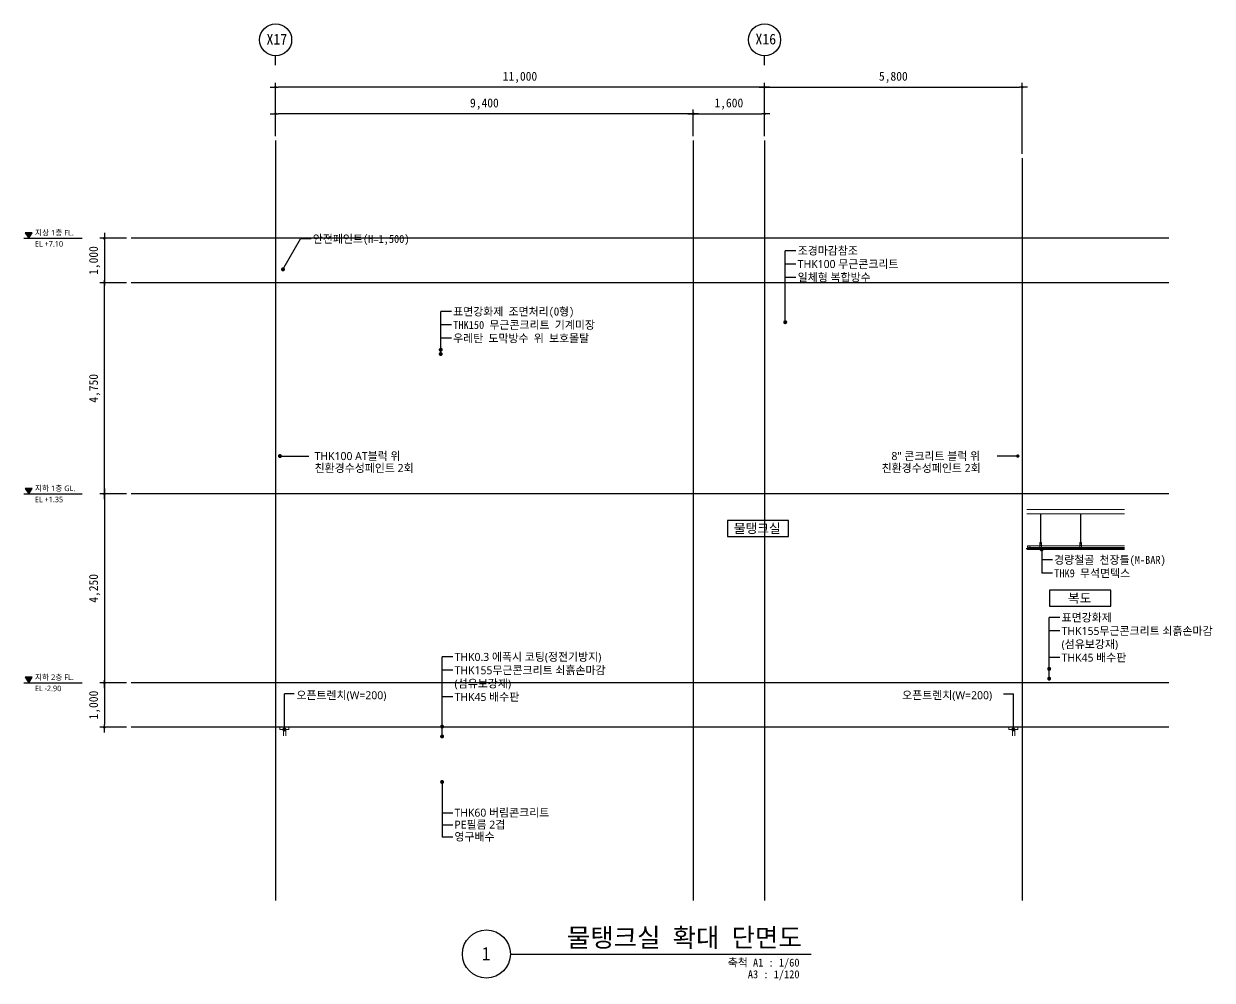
# Model space of a CAD drawing. Header units: inches. Extents: x 2004 to 150234, y 6875187 to 6994525.
# Drawn here: x 50671 to 77409, y 6875188 to 6896703 of the extents above; entities that cross this region are included whole.
import ezdxf
from ezdxf.enums import TextEntityAlignment as Align

# ---------------------------------------------------------------- set-up
doc = ezdxf.new("R2010")
doc.units = ezdxf.units.IN
doc.header["$MEASUREMENT"] = 0
for name, pattern in [('CENTER', [65, 60, -2, 1, -2]), ('DASHED', [0.75, 0.5, -0.25]), ('HIDDEN', [0.375, 0.25, -0.125])]:
    doc.linetypes.add(name, pattern=pattern)
doc.layers.get('0').update_dxf_attribs({"linetype": 'CONTINUOUS'})
for name, color, linetype, lineweight in [('A-AXIS-BUBL', 7, 'CONTINUOUS', 25), ('A-DIMS', 7, 'CONTINUOUS', 25), ('A-ELEV-LIN3', 8, 'CONTINUOUS', 18), ('A-MKXS-LEAD', 7, 'CONTINUOUS', 25), ('A-MKXS-TEXT1', 3, 'CONTINUOUS', 25), ('A-MKXX-NAME', 3, 'CONTINUOUS', 25), ('A-MKXX-SYMB', 7, 'CONTINUOUS', 25), ('A-XXXX-FIN2', 6, 'CONTINUOUS', 20), ('A-XXXX-HID', 8, 'HIDDEN', 18), ('A-XXXX-SYMB', 7, 'CONTINUOUS', 25), ('A-XXXX-TXT1', 3, 'CONTINUOUS', 25), ('A-XXXX-TXT2', 3, 'CONTINUOUS', 25)]:
    doc.layers.add(name, color=color, linetype=linetype, lineweight=lineweight)
for name, color, linetype in [('AA-AXIS-LINE-1', 1, 'CENTER'), ('SYMB', 7, 'CONTINUOUS'), ('TEXT', 4, 'CONTINUOUS')]:
    doc.layers.add(name, color=color, linetype=linetype)
doc.styles.add('HY울릉도L', font='H2GTRE.TTF')
doc.styles.add('돋움체', font='')
doc.styles.add('맑은고딕', font='malgun.ttf')
doc.styles.get('돋움체').set_extended_font_data('DotumChe')
doc.dimstyles.new('CDIM', dxfattribs={"dimtxt": 2, "dimasz": 0.6, "dimexe": 1, "dimexo": 1, "dimgap": 1, "dimtad": 1, "dimdec": 0, "dimrnd": 0.5, "dimzin": 0, "dimdsep": 32, "dimlunit": 6, "dimtxsty": 'HY울릉도L', "dimblk1": '_CIDOT', "dimblk2": '_CIDOT', "dimsah": 1, "dimcen": 4.5, "dimclrd": 2, "dimclre": 2, "dimclrt": 7, "dimadec": 0, "dimazin": 0, "dimtfac": 1, "dimtdec": 0, "dimtix": 1, "dimtmove": 2, "dimatfit": 1, "dimldrblk": '_CIDOT', "dimfxl": 1, "dimtolj": 1, "dimtzin": 0, "dimlwd": -1, "dimarcsym": 0})

# ---------------------------------------------------------------- blocks, each defined once
blk = doc.blocks.new('_CIDOT')
at = {"color": 0, "linetype": 'ByBlock'}
blk.add_line((2, 0), (-1, 0), dxfattribs=at)
at = {"color": 0, "linetype": 'ByBlock', "const_width": 0.5}
blk.add_lwpolyline([(-0.25, 0, 1), (0.25, 0, 1)], format="xyb", close=True, dxfattribs=at)
blk = doc.blocks.new('*D229')
at = {"layer": 'A-DIMS', "lineweight": -2, "transparency": 16777216}
for p, q in [((52984, 6886128), (52384, 6886128)), ((52984, 6881878), (52384, 6881878))]:
    blk.add_line(p, q, dxfattribs=at)
at = {"layer": 'A-DIMS', "transparency": 16777216}
blk.add_line((52484, 6886068), (52484, 6881938), dxfattribs=at)
at = {"layer": 'A-DIMS', "transparency": 16777216, "xscale": 60, "yscale": 60, "zscale": 60}
for p, rotation in [((52484, 6886128), 90), ((52484, 6881878), 270)]:
    blk.add_blockref('_CIDOT', p, dxfattribs=dict(at, rotation=rotation))
at = {"layer": 'A-DIMS', "color": 3, "transparency": 16777216, "insert": (52265, 6884003), "char_height": 200, "attachment_point": 5, "rotation": 90, "style": '돋움체'}
blk.add_mtext('\\A1;4,250', dxfattribs=at)
blk = doc.blocks.new('*D230')
at = {"layer": 'A-DIMS', "lineweight": -2, "transparency": 16777216}
for p, q in [((52984, 6890878), (52384, 6890878)), ((52984, 6886128), (52384, 6886128))]:
    blk.add_line(p, q, dxfattribs=at)
at = {"layer": 'A-DIMS', "transparency": 16777216}
blk.add_line((52484, 6886188), (52484, 6890818), dxfattribs=at)
at = {"layer": 'A-DIMS', "transparency": 16777216, "xscale": 60, "yscale": 60, "zscale": 60}
for p, rotation in [((52484, 6890878), 90), ((52484, 6886128), 270)]:
    blk.add_blockref('_CIDOT', p, dxfattribs=dict(at, rotation=rotation))
at = {"layer": 'A-DIMS', "color": 3, "transparency": 16777216, "insert": (52265, 6888503), "char_height": 200, "attachment_point": 5, "rotation": 90, "style": '돋움체'}
blk.add_mtext('\\A1;4,750', dxfattribs=at)
blk = doc.blocks.new('*D231')
at = {"layer": 'A-DIMS', "lineweight": -2, "transparency": 16777216}
for p, q in [((52984, 6891878), (52384, 6891878)), ((52984, 6890878), (52384, 6890878))]:
    blk.add_line(p, q, dxfattribs=at)
at = {"layer": 'A-DIMS', "transparency": 16777216}
blk.add_line((52484, 6891818), (52484, 6890938), dxfattribs=at)
at = {"layer": 'A-DIMS', "transparency": 16777216, "xscale": 60, "yscale": 60, "zscale": 60}
for p, rotation in [((52484, 6891878), 90), ((52484, 6890878), 270)]:
    blk.add_blockref('_CIDOT', p, dxfattribs=dict(at, rotation=rotation))
at = {"layer": 'A-DIMS', "color": 3, "transparency": 16777216, "insert": (52265, 6891378), "char_height": 200, "attachment_point": 5, "rotation": 90, "style": '돋움체'}
blk.add_mtext('\\A1;1,000', dxfattribs=at)
blk = doc.blocks.new('입단면LEVEL1')
at = {"layer": 'SYMB', "linetype": 'ByBlock'}
blk.add_line((0, 0), (26.26, 0), dxfattribs=at)
blk.add_lwpolyline([(0.64, 2.5), (2.24, 0), (3.84, 2.5)], close=True, dxfattribs=at)
blk.add_solid([(0.64, 2.5), (3.84, 2.5), (2.24, 0)], dxfattribs=at)
at = {"layer": 'TEXT', "style": '돋움체'}
for tag, p in [('층레벨', (5.03, 1.28)), ('LEVEL', (5.85, -2.99))]:
    blk.add_attdef(tag, p, '', height=2.5, dxfattribs=at)
blk = doc.blocks.new('*D232')
at = {"layer": 'A-DIMS', "lineweight": -2, "transparency": 16777216}
for p, q in [((52984, 6881878), (52384, 6881878)), ((52984, 6880878), (52384, 6880878))]:
    blk.add_line(p, q, dxfattribs=at)
at = {"layer": 'A-DIMS', "transparency": 16777216}
blk.add_line((52484, 6881818), (52484, 6880938), dxfattribs=at)
at = {"layer": 'A-DIMS', "transparency": 16777216, "xscale": 60, "yscale": 60, "zscale": 60}
for p, rotation in [((52484, 6881878), 90), ((52484, 6880878), 270)]:
    blk.add_blockref('_CIDOT', p, dxfattribs=dict(at, rotation=rotation))
at = {"layer": 'A-DIMS', "color": 3, "transparency": 16777216, "insert": (52265, 6881378), "char_height": 200, "attachment_point": 5, "rotation": 90, "style": '돋움체'}
blk.add_mtext('\\A1;1,000', dxfattribs=at)
blk = doc.blocks.new('*D234')
at = {"layer": 'A-DIMS', "lineweight": -2, "transparency": 16777216}
for p, q in [((56334, 6894178), (56334, 6894778)), ((65734, 6894178), (65734, 6894778))]:
    blk.add_line(p, q, dxfattribs=at)
at = {"layer": 'A-DIMS', "transparency": 16777216}
blk.add_line((65674, 6894678), (56394, 6894678), dxfattribs=at)
at = {"layer": 'A-DIMS', "transparency": 16777216, "xscale": 60, "yscale": 60, "zscale": 60, "rotation": 180}
blk.add_blockref('_CIDOT', (56334, 6894678), dxfattribs=at)
at = {"layer": 'A-DIMS', "transparency": 16777216, "xscale": 60, "yscale": 60, "zscale": 60}
blk.add_blockref('_CIDOT', (65734, 6894678), dxfattribs=at)
at = {"layer": 'A-DIMS', "color": 3, "transparency": 16777216, "insert": (61034, 6894897), "char_height": 200, "attachment_point": 5, "style": '돋움체'}
blk.add_mtext('\\A1;9,400', dxfattribs=at)
blk = doc.blocks.new('*D233')
at = {"layer": 'A-DIMS', "lineweight": -2, "transparency": 16777216}
for p, q in [((56334, 6894178), (56334, 6895378)), ((67334, 6894178), (67334, 6895378))]:
    blk.add_line(p, q, dxfattribs=at)
at = {"layer": 'A-DIMS', "transparency": 16777216}
blk.add_line((67274, 6895278), (56394, 6895278), dxfattribs=at)
at = {"layer": 'A-DIMS', "transparency": 16777216, "xscale": 60, "yscale": 60, "zscale": 60, "rotation": 180}
blk.add_blockref('_CIDOT', (56334, 6895278), dxfattribs=at)
at = {"layer": 'A-DIMS', "transparency": 16777216, "xscale": 60, "yscale": 60, "zscale": 60}
blk.add_blockref('_CIDOT', (67334, 6895278), dxfattribs=at)
at = {"layer": 'A-DIMS', "color": 3, "transparency": 16777216, "insert": (61834, 6895497), "char_height": 200, "attachment_point": 5, "style": '돋움체'}
blk.add_mtext('\\A1;11,000', dxfattribs=at)
blk = doc.blocks.new('A$C36533B92')
at = {"layer": 'A-AXIS-BUBL', "ltscale": 0.2}
blk.add_line((0, -210), (0, 0), dxfattribs=at)
blk.add_circle((4, 360), 360, dxfattribs=at)
blk = doc.blocks.new('*D235')
at = {"layer": 'A-DIMS', "lineweight": -2, "transparency": 16777216}
for p, q in [((67334, 6894178), (67334, 6895378)), ((73134, 6893778), (73134, 6895378))]:
    blk.add_line(p, q, dxfattribs=at)
at = {"layer": 'A-DIMS', "transparency": 16777216}
blk.add_line((67394, 6895278), (73074, 6895278), dxfattribs=at)
at = {"layer": 'A-DIMS', "transparency": 16777216, "xscale": 60, "yscale": 60, "zscale": 60, "rotation": 180}
blk.add_blockref('_CIDOT', (67334, 6895278), dxfattribs=at)
at = {"layer": 'A-DIMS', "transparency": 16777216, "xscale": 60, "yscale": 60, "zscale": 60}
blk.add_blockref('_CIDOT', (73134, 6895278), dxfattribs=at)
at = {"layer": 'A-DIMS', "color": 3, "transparency": 16777216, "insert": (70234, 6895497), "char_height": 200, "attachment_point": 5, "style": '돋움체'}
blk.add_mtext('\\A1;5,800', dxfattribs=at)
blk = doc.blocks.new('*D243')
at = {"layer": 'A-DIMS', "lineweight": -2, "transparency": 16777216}
for p, q in [((65734, 6894178), (65734, 6894778)), ((67334, 6894178), (67334, 6894778))]:
    blk.add_line(p, q, dxfattribs=at)
at = {"layer": 'A-DIMS', "transparency": 16777216}
blk.add_line((65794, 6894678), (67274, 6894678), dxfattribs=at)
at = {"layer": 'A-DIMS', "transparency": 16777216, "xscale": 60, "yscale": 60, "zscale": 60, "rotation": 180}
blk.add_blockref('_CIDOT', (65734, 6894678), dxfattribs=at)
at = {"layer": 'A-DIMS', "transparency": 16777216, "xscale": 60, "yscale": 60, "zscale": 60}
blk.add_blockref('_CIDOT', (67334, 6894678), dxfattribs=at)
at = {"layer": 'A-DIMS', "color": 3, "transparency": 16777216, "insert": (66534, 6894897), "char_height": 200, "attachment_point": 5, "style": '돋움체'}
blk.add_mtext('\\A1;1,600', dxfattribs=at)

msp = doc.modelspace()

# ---------------------------------------------------------------- hatches: boundary and pattern name
at = {"layer": 'A-MKXS-LEAD'}
h = msp.add_hatch(color=256, dxfattribs=at)
edge = h.paths.add_edge_path()
edge.add_arc((73033.8, 6886979.2), 40, 180, 540, ccw=False)

# ---------------------------------------------------------------- linework, layer by layer
at = {"layer": 'A-ELEV-LIN3', "color": 8}
for p, q in [((73233.8, 6885778.3), (75433.8, 6885778.3)), ((73233.8, 6885775.1), (75433.8, 6885775.1)), ((73233.8, 6885681.5), (75433.8, 6885681.5)), ((73233.8, 6885678.3), (75433.8, 6885678.3)), ((73262.5, 6884957.3), (73252.5, 6884957.3)), ((73252.5, 6884957.3), (73252.5, 6884919.3)), ((73252.5, 6884957.3), (73252.5, 6884919.3)), ((73262.5, 6884956.3), (73252.5, 6884956.3)), ((73272.5, 6884920.3), (73252.5, 6884920.3)), ((73272.5, 6884919.3), (73252.5, 6884919.3)), ((73307.5, 6884958.3), (73262.5, 6884958.3)), ((73262.5, 6884958.3), (73262.5, 6884926.6)), ((73262.5, 6884926.6), (73272.5, 6884920.7)), ((73262.5, 6884900.3), (73262.5, 6884919.3)), ((73272.5, 6884918.3), (73263.5, 6884918.3)), ((73263.5, 6884918.3), (73263.5, 6884901.3)), ((73263.5, 6884908.5), (73306.5, 6884908.5)), ((73263.5, 6884901.3), (73270.8, 6884901.3)), ((73270.8, 6884901.3), (73273.8, 6884906.6)), ((73273.8, 6884904.6), (73271.4, 6884900.3)), ((73272.5, 6884920.7), (73272.5, 6884918.3)), ((73273.8, 6884906.6), (73276.8, 6884901.3)), ((73276.2, 6884900.3), (73273.8, 6884904.6)), ((73276.8, 6884901.3), (73293.3, 6884901.3)), ((73293.3, 6884901.3), (73296.3, 6884906.6)), ((73296.3, 6884904.6), (73293.9, 6884900.3)), ((73296.3, 6884906.6), (73299.3, 6884901.3)), ((73298.7, 6884900.3), (73296.3, 6884904.6)), ((73297.5, 6884920.7), (73307.5, 6884926.6)), ((73297.5, 6884918.3), (73297.5, 6884920.7)), ((73297.5, 6884920.3), (75433.8, 6884920.3)), ((73307.5, 6884919.3), (73297.5, 6884919.3)), ((73297.5, 6884919.3), (75433.8, 6884919.3)), ((73306.5, 6884918.3), (73297.5, 6884918.3)), ((73299.3, 6884901.3), (73306.5, 6884901.3)), ((73306.5, 6884901.3), (73306.5, 6884918.3)), ((73307.5, 6884926.6), (73307.5, 6884958.3)), ((73307.5, 6884957.3), (75433.8, 6884957.3)), ((73307.5, 6884956.3), (75433.8, 6884956.3)), ((73307.5, 6884900.3), (73307.5, 6884919.3))]:
    msp.add_line(p, q, dxfattribs=at)
at = {"layer": 'A-ELEV-LIN3'}
for p, q in [((73541.3, 6885011.9), (73541.3, 6885678.3)), ((73551.3, 6885011.9), (73551.3, 6885678.3)), ((74441.3, 6885011.9), (74441.3, 6885678.3)), ((74451.3, 6885011.9), (74451.3, 6885678.3)), ((73563.8, 6885033.3), (73528.8, 6885033.3)), ((73528.8, 6884913.3), (73528.8, 6885033.3)), ((73563.8, 6885031.3), (73528.8, 6885031.3)), ((73563.8, 6884983.3), (73528.8, 6884983.3)), ((73534.3, 6885029.3), (73534.3, 6885035.3)), ((73558.3, 6885035.3), (73534.3, 6885035.3)), ((73558.3, 6885029.3), (73534.3, 6885029.3)), ((73558.3, 6885029.3), (73534.3, 6885029.3)), ((73536.3, 6885042.3), (73537.3, 6885043.3)), ((73536.3, 6885035.3), (73536.3, 6885042.3)), ((73536.3, 6885035.3), (73536.3, 6885042.3)), ((73536.3, 6885022.3), (73536.3, 6885029.3)), ((73536.3, 6885022.3), (73537.3, 6885021.3)), ((73555.3, 6885043.3), (73537.3, 6885043.3)), ((73555.3, 6885021.3), (73537.3, 6885021.3)), ((73539.6, 6885043.3), (73541.3, 6885041.7)), ((73539.6, 6885035.3), (73541.3, 6885037)), ((73539.6, 6885029.3), (73541.3, 6885027.7)), ((73539.6, 6885021.3), (73541.3, 6885023)), ((73543, 6885043.3), (73541.3, 6885041.7)), ((73543, 6885035.3), (73541.3, 6885037)), ((73543, 6885029.3), (73541.3, 6885027.7)), ((73541.3, 6885011.9), (73541.3, 6885029.3)), ((73543, 6885021.3), (73541.3, 6885023)), ((73541.3, 6885011.9), (73551.3, 6885011.9)), ((73541.3, 6885011.9), (73542.3, 6885010.9)), ((73542.3, 6885010.9), (73550.3, 6885010.9)), ((73546.3, 6885021.3), (73546.3, 6885029.3)), ((73546.3, 6885021.3), (73546.3, 6885029.3)), ((73549.6, 6885043.3), (73551.3, 6885041.7)), ((73549.6, 6885035.3), (73551.3, 6885037)), ((73549.6, 6885029.3), (73551.3, 6885027.7)), ((73549.6, 6885029.3), (73551.3, 6885027.7)), ((73549.6, 6885021.3), (73551.3, 6885023)), ((73551.3, 6885011.9), (73550.3, 6885010.9)), ((73553, 6885043.3), (73551.3, 6885041.7)), ((73553, 6885035.3), (73551.3, 6885037)), ((73553, 6885029.3), (73551.3, 6885027.7)), ((73551.3, 6885011.9), (73551.3, 6885029.3)), ((73553, 6885029.3), (73551.3, 6885027.7)), ((73553, 6885021.3), (73551.3, 6885023)), ((73555.3, 6885043.3), (73556.3, 6885042.3)), ((73555.3, 6885021.3), (73556.3, 6885022.3)), ((73555.3, 6885021.3), (73556.3, 6885022.3)), ((73556.3, 6885035.3), (73556.3, 6885042.3)), ((73556.3, 6885035.3), (73556.3, 6885042.3)), ((73556.3, 6885022.3), (73556.3, 6885029.3)), ((73558.3, 6885029.3), (73558.3, 6885035.3)), ((73563.8, 6884913.3), (73563.8, 6885033.3)), ((74463.8, 6885033.3), (74428.8, 6885033.3)), ((74428.8, 6884913.3), (74428.8, 6885033.3)), ((74463.8, 6885031.3), (74428.8, 6885031.3)), ((74463.8, 6884983.3), (74428.8, 6884983.3)), ((74434.3, 6885029.3), (74434.3, 6885035.3)), ((74458.3, 6885035.3), (74434.3, 6885035.3)), ((74458.3, 6885029.3), (74434.3, 6885029.3)), ((74458.3, 6885029.3), (74434.3, 6885029.3)), ((74436.3, 6885042.3), (74437.3, 6885043.3)), ((74436.3, 6885035.3), (74436.3, 6885042.3)), ((74436.3, 6885035.3), (74436.3, 6885042.3)), ((74436.3, 6885022.3), (74436.3, 6885029.3)), ((74436.3, 6885022.3), (74437.3, 6885021.3)), ((74455.3, 6885043.3), (74437.3, 6885043.3)), ((74455.3, 6885021.3), (74437.3, 6885021.3)), ((74439.6, 6885043.3), (74441.3, 6885041.7)), ((74439.6, 6885035.3), (74441.3, 6885037)), ((74439.6, 6885029.3), (74441.3, 6885027.7)), ((74439.6, 6885021.3), (74441.3, 6885023)), ((74443, 6885043.3), (74441.3, 6885041.7)), ((74443, 6885035.3), (74441.3, 6885037)), ((74443, 6885029.3), (74441.3, 6885027.7)), ((74441.3, 6885011.9), (74441.3, 6885029.3)), ((74443, 6885021.3), (74441.3, 6885023)), ((74441.3, 6885011.9), (74451.3, 6885011.9)), ((74441.3, 6885011.9), (74442.3, 6885010.9)), ((74442.3, 6885010.9), (74450.3, 6885010.9)), ((74446.3, 6885021.3), (74446.3, 6885029.3)), ((74446.3, 6885021.3), (74446.3, 6885029.3)), ((74449.6, 6885043.3), (74451.3, 6885041.7)), ((74449.6, 6885035.3), (74451.3, 6885037)), ((74449.6, 6885029.3), (74451.3, 6885027.7)), ((74449.6, 6885029.3), (74451.3, 6885027.7)), ((74449.6, 6885021.3), (74451.3, 6885023)), ((74451.3, 6885011.9), (74450.3, 6885010.9)), ((74453, 6885043.3), (74451.3, 6885041.7)), ((74453, 6885035.3), (74451.3, 6885037)), ((74453, 6885029.3), (74451.3, 6885027.7)), ((74451.3, 6885011.9), (74451.3, 6885029.3)), ((74453, 6885029.3), (74451.3, 6885027.7)), ((74453, 6885021.3), (74451.3, 6885023)), ((74455.3, 6885043.3), (74456.3, 6885042.3)), ((74455.3, 6885021.3), (74456.3, 6885022.3)), ((74455.3, 6885021.3), (74456.3, 6885022.3)), ((74456.3, 6885035.3), (74456.3, 6885042.3)), ((74456.3, 6885035.3), (74456.3, 6885042.3)), ((74456.3, 6885022.3), (74456.3, 6885029.3)), ((74458.3, 6885029.3), (74458.3, 6885035.3)), ((74463.8, 6884913.3), (74463.8, 6885033.3)), ((73563.8, 6884913.3), (73528.8, 6884913.3)), ((74463.8, 6884913.3), (74428.8, 6884913.3))]:
    msp.add_line(p, q, dxfattribs=at)
for points in [[(73245.4, 6884896.4), (73223.6, 6884896.4)], [(73233.8, 6884908.3), (73235.8, 6884908.3), (73235.8, 6884885.3), (73251.4, 6884885.3), (73235.8, 6884885.3), (73235.8, 6884908.3), (73233.8, 6884908.3), (73233.8, 6884883.3), (73249.4, 6884883.3), (73249.4, 6884876.3), (73264.4, 6884876.3), (73264.4, 6884878.3), (73251.4, 6884878.3), (73251.4, 6884885.3)]]:
    msp.add_lwpolyline(points, dxfattribs=at)
for centre in [(73546.3, 6884968.6), (74446.3, 6884968.6)]:
    msp.add_circle(centre, 6.1, dxfattribs=at)
at = {"layer": 'A-MKXS-LEAD'}
for p, q in [((56501.9, 6891178.3), (56893.1, 6891863.6)), ((57133.1, 6891863.6), (56893.1, 6891863.6)), ((67802.6, 6889998.3), (67802.6, 6891598.7)), ((68042.6, 6891598.7), (67802.6, 6891598.7)), ((68042.6, 6891298.7), (67802.6, 6891298.7)), ((68042.6, 6890998.7), (67802.6, 6890998.7)), ((60051.5, 6889305.5), (60051.5, 6890228.7)), ((60291.5, 6890228.7), (60051.5, 6890228.7)), ((60291.5, 6889928.7), (60051.5, 6889928.7)), ((60291.5, 6889628.7), (60051.5, 6889628.7)), ((56433.8, 6886979.2), (57082, 6886979.2)), ((73572, 6884878.3), (73572, 6884343.2)), ((73812, 6884643.2), (73572, 6884643.2)), ((73812, 6884343.2), (73572, 6884343.2)), ((73740, 6881978.3), (73740, 6883345.7)), ((73980, 6883345.7), (73740, 6883345.7)), ((73980, 6883045.7), (73740, 6883045.7)), ((60082.6, 6880683.3), (60082.6, 6882461.3)), ((60322.6, 6882461.3), (60082.6, 6882461.3)), ((73980, 6882445.7), (73740, 6882445.7)), ((60322.6, 6882161.3), (60082.6, 6882161.3)), ((56533.8, 6880828.3), (56533.8, 6881634.1)), ((56753.9, 6881634.1), (56533.8, 6881634.1)), ((60322.6, 6881561.3), (60082.6, 6881561.3)), ((72713.6, 6881634.1), (72933.8, 6881634.1)), ((72933.8, 6880828.3), (72933.8, 6881634.1)), ((60082.6, 6879648.3), (60082.6, 6878408)), ((60322.6, 6878948), (60082.6, 6878948)), ((60322.6, 6878678), (60082.6, 6878678)), ((60322.6, 6878408), (60082.6, 6878408))]:
    msp.add_line(p, q, dxfattribs=at)
at = {"layer": 'A-MKXS-LEAD', "const_width": 45}
for points in [[(56524.4, 6891178.3, -1), (56479.4, 6891178.3, -1)], [(67825.1, 6889990, -1), (67780.1, 6889990, -1)], [(60074, 6889370.5, -1), (60029, 6889370.5, -1)], [(60074, 6889274.4, -1), (60029, 6889274.4, -1)], [(56411.3, 6886979.2, 1), (56456.3, 6886979.2, 1)], [(73549.5, 6884878.3, 1), (73594.5, 6884878.3, 1)], [(73762.5, 6882192.9, -1), (73717.5, 6882192.9, -1)], [(73762.5, 6881972.7, -1), (73717.5, 6881972.7, -1)], [(56556.3, 6880828.3, -1), (56511.3, 6880828.3, -1)], [(60105.1, 6880893, -1), (60060.1, 6880893, -1)], [(60105.1, 6880672.8, -1), (60060.1, 6880672.8, -1)], [(72956.3, 6880828.3, -1), (72911.3, 6880828.3, -1)], [(60105.1, 6879648.3, -1), (60060.1, 6879648.3, -1)]]:
    msp.add_lwpolyline(points, format="xyb", close=True, dxfattribs=at)
at = {"layer": 'A-MKXS-LEAD'}
msp.add_lwpolyline([(73033.8, 6886979.2), (72567.1, 6886979.2), (72567.1, 6886979.2)], dxfattribs=at)
at = {"layer": 'A-MKXX-SYMB'}
for points in [[(66499.8, 6885173.5), (67875.3, 6885173.5), (67875.3, 6885533.5), (66499.8, 6885533.5)], [(73750.4, 6883603.3), (75125.9, 6883603.3), (75125.9, 6883963.3), (73750.4, 6883963.3)]]:
    msp.add_lwpolyline(points, close=True, dxfattribs=at)
at = {"layer": 'A-XXXX-FIN2'}
for p, q in [((73252.5, 6884900.3), (75433.8, 6884900.3)), ((73252.5, 6884878.3), (73252.5, 6884900.3)), ((73252.5, 6884890.8), (75433.8, 6884890.8)), ((73252.5, 6884878.3), (75433.8, 6884878.3))]:
    msp.add_line(p, q, dxfattribs=at)
for points in [[(56633.8, 6880878.3), (56633.8, 6880828.3), (56433.8, 6880828.3), (56433.8, 6880878.3)], [(73033.8, 6880878.3), (73033.8, 6880828.3), (72833.8, 6880828.3), (72833.8, 6880878.3)]]:
    msp.add_lwpolyline(points, dxfattribs=at)
at = {"layer": 'A-XXXX-HID', "linetype": 'DASHED'}
for points in [[(56513.9, 6880825.5), (56513.9, 6880688.3)], [(56563.9, 6880825.5), (56563.9, 6880688.3)], [(72913.9, 6880825.5), (72913.9, 6880688.3)], [(72963.9, 6880825.5), (72963.9, 6880688.3)]]:
    msp.add_lwpolyline(points, dxfattribs=at)
at = {"layer": 'A-XXXX-SYMB'}
msp.add_line((61618.3, 6875778.3), (68388.8, 6875778.3), dxfattribs=at)
msp.add_circle((61078.3, 6875778.3), 540, dxfattribs=at)
at = {"layer": 'AA-AXIS-LINE-1'}
for p, q in [((56333.8, 6894078.3), (56333.8, 6876978.3)), ((65733.8, 6894078.3), (65733.8, 6876978.3)), ((67333.8, 6894078.3), (67333.8, 6876978.3)), ((73133.8, 6893678.3), (73133.8, 6876978.3)), ((76433.8, 6891878.3), (53083.8, 6891878.3)), ((76433.8, 6890878.3), (53083.8, 6890878.3)), ((76433.8, 6886128.3), (53083.8, 6886128.3)), ((76433.8, 6881878.3), (53083.8, 6881878.3)), ((76433.8, 6880878.3), (53083.8, 6880878.3))]:
    msp.add_line(p, q, dxfattribs=at)

# ---------------------------------------------------------------- block references
for p in [(56333.8, 6895983.5), (67333.8, 6895983.5)]:
    msp.add_blockref('A$C36533B92', p)
at = {"layer": 'TEXT'}
ref = msp.add_blockref('입단면LEVEL1', (50670.8, 6891878.3), dxfattribs=dict(at, xscale=50.00000000000028, yscale=50.00000000000028, zscale=50.00000000000028))
ref.add_attrib('층레벨', ' 지상 1층 FL.', (50879.1, 6891940.8, 0), dxfattribs={"height": 125, "style": '맑은고딕'})
ref.add_attrib('LEVEL', ' EL +7.10', (50879.1, 6891690.8, 0), dxfattribs={"height": 125, "style": '맑은고딕'})
ref = msp.add_blockref('입단면LEVEL1', (50670.8, 6886128.3), dxfattribs=dict(at, xscale=50.00000000000028, yscale=50.00000000000028, zscale=50.00000000000028))
ref.add_attrib('층레벨', ' 지하 1층 GL.', (50879.1, 6886190.8, 0), dxfattribs={"height": 125, "style": '맑은고딕'})
ref.add_attrib('LEVEL', ' EL +1.35', (50879.1, 6885940.8, 0), dxfattribs={"height": 125, "style": '맑은고딕'})
ref = msp.add_blockref('입단면LEVEL1', (50670.8, 6881878.3), dxfattribs=dict(at, xscale=50.00000000000028, yscale=50.00000000000028, zscale=50.00000000000028))
ref.add_attrib('층레벨', ' 지하 2층 FL.', (50879.1, 6881940.8, 0), dxfattribs={"height": 125, "style": '맑은고딕'})
ref.add_attrib('LEVEL', ' EL -2.90', (50879.1, 6881690.8, 0), dxfattribs={"height": 125, "style": '맑은고딕'})

# ---------------------------------------------------------------- texts
at = {"layer": 'A-MKXS-TEXT1'}
for s, style, p in [('안전페인트(H=1,500)', '돋움체', (57173.1, 6891863.6)), ('조경마감참조', '맑은고딕', (68082.6, 6891598.7)), ('THK100 무근콘크리트', '맑은고딕', (68082.6, 6891298.7)), ('일체형 복합방수', '맑은고딕', (68082.6, 6890998.7)), ('표면강화제 조면처리(O형)', '돋움체', (60331.5, 6890228.7)), ('THK150 무근콘크리트 기계미장', '돋움체', (60331.5, 6889928.7)), ('우레탄 도막방수 위 보호몰탈', '돋움체', (60331.5, 6889628.7)), ('THK100 AT블럭 위', '맑은고딕', (57213.7, 6886979.2)), ('8" 콘크리트 블럭 위', '맑은고딕', (70191, 6886979.2)), ('친환경수성페인트 2회', '맑은고딕', (57213.7, 6886709.2)), ('친환경수성페인트 2회', '맑은고딕', (69971.3, 6886709.2)), ('경량철골 천장틀(M-BAR)', '돋움체', (73852, 6884643.2)), ('THK9 무석면텍스', '돋움체', (73852, 6884343.2)), ('표면강화제', '맑은고딕', (74020, 6883345.7)), ('THK155무근콘크리트 쇠흙손마감', '맑은고딕', (74020, 6883045.7)), ('(섬유보강재)', '맑은고딕', (74020, 6882745.7)), ('THK0.3 에폭시 코팅(정전기방지)', '맑은고딕', (60362.6, 6882461.3)), ('THK45 배수판', '맑은고딕', (74020, 6882445.7)), ('THK155무근콘크리트 쇠흙손마감', '맑은고딕', (60362.6, 6882161.3)), ('(섬유보강재)', '맑은고딕', (60362.6, 6881861.3)), ('오픈트렌치(W=200)', '맑은고딕', (56803.9, 6881599.1)), ('THK45 배수판', '맑은고딕', (60362.6, 6881561.3)), ('오픈트렌치(W=200)', '맑은고딕', (70431.7, 6881599.1)), ('THK60 버림콘크리트', '맑은고딕', (60359.5, 6878957.8)), ('PE필름 2겹', '맑은고딕', (60359.5, 6878687.8)), ('영구배수', '맑은고딕', (60359.5, 6878417.8))]:
    msp.add_text(s, height=180, dxfattribs=dict(at, style=style)).set_placement(p, align=Align.MIDDLE_LEFT)
at = {"layer": 'A-MKXX-NAME', "style": '맑은고딕'}
for s, p in [('물탱크실', (67172.7, 6885353.5)), ('복도', (74423.3, 6883783.3))]:
    msp.add_text(s, height=210, dxfattribs=at).set_placement(p, align=Align.MIDDLE_CENTER)
at = {"layer": 'A-XXXX-TXT1', "style": '돋움체'}
msp.add_text('물탱크실 확대 단면도', height=420, dxfattribs=at).set_placement((68174.4, 6875812.3), align=Align.BOTTOM_RIGHT)
msp.add_text('1', height=300, dxfattribs=at).set_placement((61071.3, 6875784.8), align=Align.MIDDLE)
for s, p in [('축척 A1 : 1/60', (68123.8, 6875675)), ('A3 : 1/120', (68123.8, 6875412.3))]:
    msp.add_text(s, height=180, dxfattribs=at).set_placement(p, align=Align.TOP_RIGHT)
at = {"layer": 'A-XXXX-TXT2', "ltscale": 0.2, "style": '돋움체'}
for s, p in [('X17', (56364.5, 6896356.7)), ('X16', (67364.5, 6896356.7))]:
    msp.add_text(s, height=240, dxfattribs=at).set_placement(p, align=Align.MIDDLE)

# ---------------------------------------------------------------- dimensions: what is measured, and where the dimension line sits
at = {"layer": 'A-DIMS'}
for base, p1, p2, angle, picture, middle in [((56333.8, 6895278.3), (67333.8, 6894078.3), (56333.8, 6894078.3), 180, '*D233', (61833.8, 6895497.4)), ((56333.8, 6894678.3), (65733.8, 6894078.3), (56333.8, 6894078.3), 180, '*D234', (61033.8, 6894897.4)), ((52483.8, 6890878.3), (53083.8, 6891878.3), (53083.8, 6890878.3), 270, '*D231', (52264.7, 6891378.3)), ((52483.8, 6890878.3), (53083.8, 6886128.3), (53083.8, 6890878.3), 90, '*D230', (52264.7, 6888503.3)), ((52483.8, 6881878.3), (53083.8, 6886128.3), (53083.8, 6881878.3), 270, '*D229', (52264.7, 6884003.3)), ((52483.8, 6880878.3), (53083.8, 6881878.3), (53083.8, 6880878.3), 270, '*D232', (52264.7, 6881378.3))]:
    dim = msp.add_linear_dim(base=base, p1=p1, p2=p2, angle=angle, dimstyle='CDIM', override={"dimscale": 100, "dimtxsty": '돋움체', "dimclrd": 256, "dimclre": 256, "dimclrt": 3}, dxfattribs=at)
    dim.commit()
    dim.dimension.update_dxf_attribs({"geometry": picture, "text_midpoint": middle})
for base, p1, p2, picture, middle in [((73133.8, 6895278.3), (67333.8, 6894078.3), (73133.8, 6893678.3), '*D235', (70233.8, 6895497.4)), ((67333.8, 6894678.3), (65733.8, 6894078.3), (67333.8, 6894078.3), '*D243', (66533.8, 6894897.4))]:
    dim = msp.add_linear_dim(base=base, p1=p1, p2=p2, dimstyle='CDIM', override={"dimscale": 100, "dimtxsty": '돋움체', "dimclrd": 256, "dimclre": 256, "dimclrt": 3}, dxfattribs=at)
    dim.commit()
    dim.dimension.update_dxf_attribs({"geometry": picture, "text_midpoint": middle})

doc.saveas('drawing.dxf')
